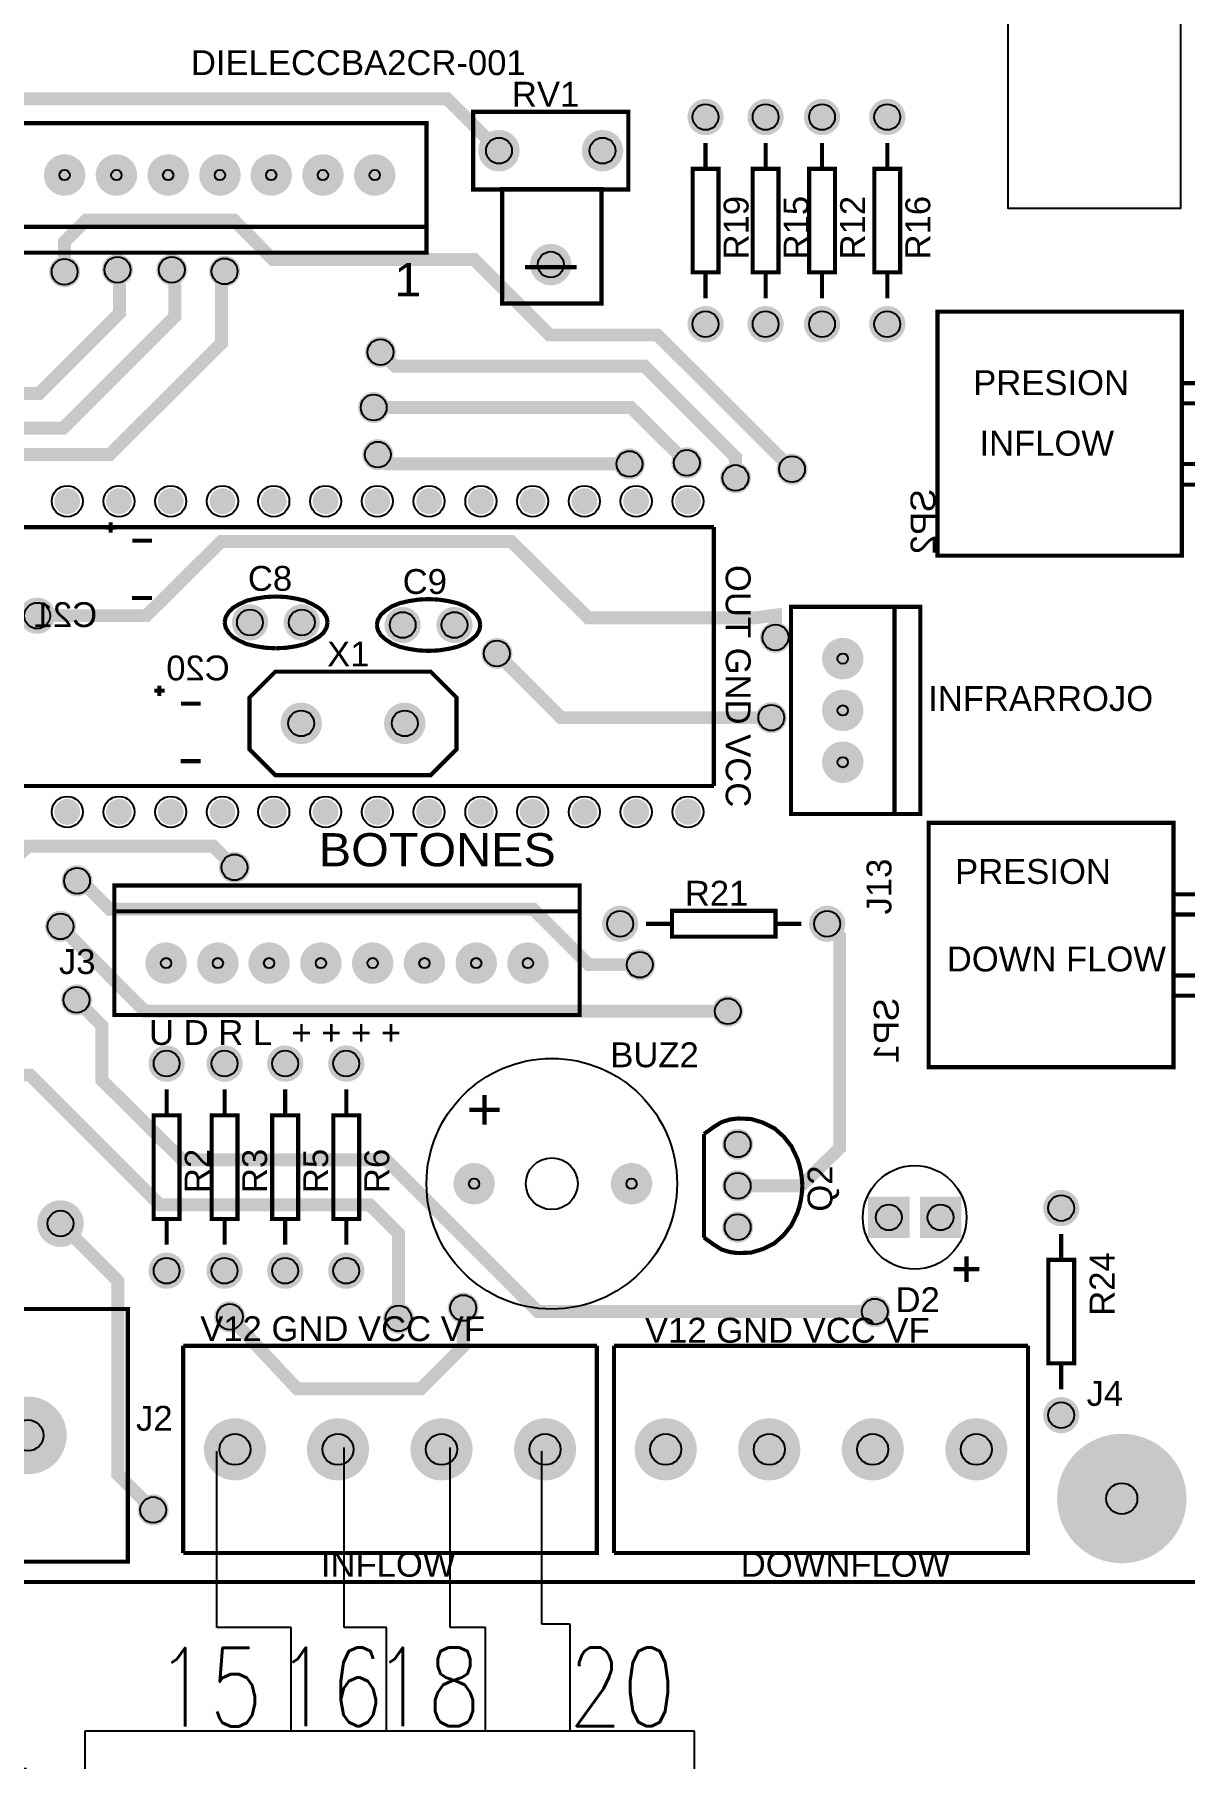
# Model space of a CAD drawing. Header units: inches. Extents: x 15 to 148, y 10 to 111.
# Drawn here: x 133.2 to 136.86, y 97.82 to 103.31 of the extents above; entities that cross this region are included whole.
import ezdxf
from ezdxf.enums import TextEntityAlignment as Align

# ---------------------------------------------------------------- set-up
doc = ezdxf.new("R2010")
doc.units = ezdxf.units.IN
doc.header["$MEASUREMENT"] = 0
for name, color, linetype in [('12632256', 7, 'Continuous'), ('BLK_12AWG', 7, 'Continuous'), ('DESC', 1, 'Continuous'), ('MISC', 250, 'Continuous'), ('SYMS', 7, 'Continuous'), ('TAGS', 250, 'Continuous'), ('TERMS', 250, 'Continuous')]:
    doc.layers.add(name, color=color, linetype=linetype)
doc.layers.add('WIRENO', color=5, linetype='Continuous', true_color=0x0000ff)
doc.styles.add('WD', font='romans.shx')

# ---------------------------------------------------------------- blocks, each defined once
blk = doc.blocks.new('EPAD')
at = {"const_width": 0.5}
blk.add_lwpolyline([(-0.25, 0, 1), (0.25, 0, 1)], format="xyb", close=True, dxfattribs=at)
blk = doc.blocks.new('RPAD')
blk.add_trace([(-0.5, -0.5), (-0.5, 0.5), (0.5, -0.5), (0.5, 0.5)])
blk = doc.blocks.new('pcb')
for points, const_width in [([(132.2578, 99.1057), (136.0918, 99.1057), (136.0918, 103.5537), (132.2578, 103.5537), (132.2578, 99.1057)], 0.008), ([(134.7428, 101.8697), (134.6428, 101.9697), (132.7988, 101.9697), (132.7978, 101.9707)], 0.025), ([(134.6928, 101.7947), (134.9928, 101.7947), (134.9928, 101.9447), (134.6928, 101.9447), (134.6928, 101.7947)], 0.008), ([(132.5038, 101.6727), (134.6028, 101.6727), (134.6028, 101.9227), (132.5038, 101.9227), (132.5038, 101.6727)], 0.008), ([(135.1418, 101.8847), (135.1418, 101.8347)], 0.008), ([(135.2578, 101.8847), (135.2578, 101.8347)], 0.008), ([(135.3668, 101.8847), (135.3668, 101.8347)], 0.008), ([(135.4928, 101.8847), (135.4928, 101.8347)], 0.008), ([(135.1168, 101.6347), (135.1668, 101.6347), (135.1668, 101.8347), (135.1168, 101.8347), (135.1168, 101.6347)], 0.008), ([(135.2328, 101.6347), (135.2828, 101.6347), (135.2828, 101.8347), (135.2328, 101.8347), (135.2328, 101.6347)], 0.008), ([(135.3418, 101.6347), (135.3918, 101.6347), (135.3918, 101.8347), (135.3418, 101.8347), (135.3418, 101.6347)], 0.008), ([(135.4678, 101.6347), (135.5178, 101.6347), (135.5178, 101.8347), (135.4678, 101.8347), (135.4678, 101.6347)], 0.008), ([(134.7488, 101.5747), (134.9408, 101.5747), (134.9408, 101.7957), (134.7488, 101.7957), (134.7488, 101.5747)], 0.008), ([(133.9038, 101.6357), (133.9038, 101.6937), (133.9458, 101.7357), (134.2308, 101.7357), (134.3058, 101.6597), (134.6948, 101.6597), (134.8408, 101.5137), (135.0488, 101.5137), (135.3088, 101.2547)], 0.025), ([(134.6028, 101.7227), (132.5038, 101.7227)], 0.008), ([(133.1178, 101.4007), (133.8548, 101.4007), (134.0098, 101.5557), (134.0098, 101.6087), (134.0058, 101.6397)], 0.025), ([(133.2108, 101.3337), (133.9008, 101.3337), (134.1168, 101.5497), (134.1168, 101.6097), (134.1108, 101.6397)], 0.025), ([(133.3388, 101.2677), (133.3538, 101.2827), (133.9908, 101.2827), (134.2068, 101.4977), (134.2068, 101.6307), (134.2128, 101.6367)], 0.025), ([(134.8928, 101.6447), (134.7928, 101.6447)], 0.008), ([(135.1418, 101.6347), (135.1418, 101.5847)], 0.008), ([(135.2578, 101.6347), (135.2578, 101.5847)], 0.008), ([(135.3668, 101.6347), (135.3668, 101.5847)], 0.008), ([(135.4928, 101.6347), (135.4928, 101.5847)], 0.008), ([(135.5898, 101.0877), (136.0618, 101.0877), (136.0618, 101.5587), (135.5898, 101.5587), (135.5898, 101.0877)], 0.008), ([(135.1998, 101.2377), (135.1998, 101.2777), (135.0238, 101.4537), (134.5418, 101.4537), (134.5138, 101.4807)], 0.025), ([(136.0618, 101.3817), (136.2198, 101.3817), (136.2198, 101.4207), (136.0618, 101.4207), (136.0618, 101.3817)], 0.008), ([(135.1058, 101.2667), (134.9978, 101.3737), (134.5008, 101.3737)], 0.025), ([(134.9948, 101.2647), (134.5268, 101.2647), (134.5088, 101.2827)], 0.025), ([(136.0618, 101.2247), (136.2198, 101.2247), (136.2198, 101.2647), (136.0618, 101.2647), (136.0618, 101.2247)], 0.008), ([(133.9928, 101.1317), (133.9928, 101.1517)], 0.008), ([(133.1588, 101.1427), (135.1578, 101.1427)], 0.008), ([(133.8508, 100.9717), (134.0618, 100.9717), (134.2058, 101.1147), (134.7668, 101.1147), (134.9148, 100.9677), (135.2388, 100.9677), (135.2768, 100.9727), (135.2768, 100.9297)], 0.025), ([(134.0028, 101.1417), (133.9828, 101.1417)], 0.008), ([(134.0728, 101.1167), (134.0348, 101.1167)], 0.008), ([(135.1578, 101.1427), (135.1578, 100.6427)], 0.008), ([(134.0728, 101.0057), (134.0338, 101.0057)], 0.008), ([(134.2128, 100.9587), (134.2148, 100.9687), (134.2208, 100.9787), (134.2288, 100.9867), (134.2408, 100.9937), (134.2558, 101.0007), (134.2728, 101.0047), (134.2918, 101.0077), (134.3118, 101.0087)], 0.008), ([(134.4118, 100.9587), (134.4098, 100.9687), (134.4038, 100.9787), (134.3948, 100.9867), (134.3828, 100.9937), (134.3678, 101.0007), (134.3508, 101.0047), (134.3318, 101.0077), (134.3118, 101.0087)], 0.008), ([(134.5068, 100.9537), (134.5088, 100.9637), (134.5148, 100.9737), (134.5238, 100.9817), (134.5358, 100.9897), (134.5508, 100.9957), (134.5678, 100.9997), (134.5868, 101.0027), (134.6068, 101.0037)], 0.008), ([(134.7068, 100.9537), (134.7048, 100.9637), (134.6988, 100.9737), (134.6898, 100.9817), (134.6778, 100.9897), (134.6628, 100.9957), (134.6458, 100.9997), (134.6268, 101.0027), (134.6068, 101.0037)], 0.008), ([(135.3068, 100.5887), (135.5568, 100.5887), (135.5568, 100.9887), (135.3068, 100.9887), (135.3068, 100.5887)], 0.008), ([(135.5068, 100.9887), (135.5068, 100.5887)], 0.008), ([(134.2128, 100.9587), (134.2148, 100.9487), (134.2208, 100.9387), (134.2288, 100.9307), (134.2408, 100.9237), (134.2558, 100.9167), (134.2728, 100.9127), (134.2918, 100.9097), (134.3118, 100.9087)], 0.008), ([(134.4118, 100.9587), (134.4098, 100.9487), (134.4038, 100.9387), (134.3948, 100.9307), (134.3828, 100.9237), (134.3678, 100.9167), (134.3508, 100.9127), (134.3318, 100.9097), (134.3118, 100.9087)], 0.008), ([(134.5068, 100.9537), (134.5088, 100.9437), (134.5148, 100.9337), (134.5238, 100.9257), (134.5358, 100.9177), (134.5508, 100.9117), (134.5678, 100.9077), (134.5868, 100.9047), (134.6068, 100.9037)], 0.008), ([(134.7068, 100.9537), (134.7048, 100.9437), (134.6988, 100.9337), (134.6898, 100.9257), (134.6778, 100.9177), (134.6628, 100.9117), (134.6458, 100.9077), (134.6268, 100.9047), (134.6068, 100.9037)], 0.008), ([(135.2688, 100.7747), (134.8628, 100.7747), (134.7388, 100.8987)], 0.025), ([(134.3108, 100.8637), (134.6108, 100.8637), (134.6608, 100.8137), (134.6608, 100.7137), (134.6108, 100.6637), (134.3108, 100.6637), (134.2608, 100.7137), (134.2608, 100.8137), (134.3108, 100.8637)], 0.008), ([(134.0968, 100.8267), (134.0768, 100.8267)], 0.008), ([(134.0868, 100.8167), (134.0868, 100.8367)], 0.008), ([(134.1668, 100.8017), (134.1288, 100.8017)], 0.008), ([(134.1668, 100.6907), (134.1278, 100.6907)], 0.008), ([(133.1588, 100.6427), (135.1578, 100.6427)], 0.008), ([(135.5728, 100.0997), (136.0458, 100.0997), (136.0458, 100.5717), (135.5728, 100.5717), (135.5728, 100.0997)], 0.008), ([(133.7878, 100.2207), (133.7878, 100.4817), (133.8328, 100.5267), (134.1908, 100.5267), (134.2318, 100.4857)], 0.025), ([(134.5488, 99.6147), (134.5488, 99.7787), (134.4938, 99.8337), (134.0878, 99.8337), (133.8368, 100.0847), (133.4668, 100.0847), (133.4108, 100.1397), (133.4108, 100.3497), (133.3158, 100.4457)], 0.025), ([(135.0148, 100.2977), (134.9158, 100.2977), (134.8088, 100.4047), (133.9908, 100.4047), (133.9358, 100.4597), (133.9278, 100.4597)], 0.025), ([(133.9998, 100.2007), (134.8988, 100.2007), (134.8988, 100.4507), (133.9998, 100.4507), (133.9998, 100.2007)], 0.008), ([(136.0458, 100.3947), (136.2028, 100.3947), (136.2028, 100.4337), (136.0458, 100.4337), (136.0458, 100.3947)], 0.008), ([(133.8958, 100.3717), (134.0588, 100.2077), (135.1848, 100.2077)], 0.025), ([(133.9998, 100.4007), (134.8988, 100.4007)], 0.008), ([(135.0768, 100.3517), (135.2768, 100.3517), (135.2768, 100.4017), (135.0768, 100.4017), (135.0768, 100.3517)], 0.008), ([(135.2038, 99.8707), (135.3268, 99.8707), (135.4008, 99.9437), (135.4008, 100.3527), (135.3768, 100.3767)], 0.025), ([(135.0268, 100.3767), (135.0768, 100.3767)], 0.008), ([(135.2768, 100.3767), (135.3268, 100.3767)], 0.008), ([(136.0458, 100.2377), (136.2028, 100.2377), (136.2028, 100.2767), (136.0458, 100.2767), (136.0458, 100.2377)], 0.008), ([(135.4688, 99.6277), (134.8178, 99.6277), (134.5248, 99.9207), (134.1308, 99.9207), (133.9758, 100.0747), (133.9758, 100.1797), (133.9268, 100.2297)], 0.025), ([(134.1008, 100.0567), (134.1008, 100.0067)], 0.008), ([(134.2128, 100.0567), (134.2128, 100.0067)], 0.008), ([(134.3298, 100.0567), (134.3298, 100.0067)], 0.008), ([(134.4478, 100.0567), (134.4478, 100.0067)], 0.008), ([(134.0758, 99.8067), (134.1258, 99.8067), (134.1258, 100.0067), (134.0758, 100.0067), (134.0758, 99.8067)], 0.008), ([(134.1878, 99.8067), (134.2378, 99.8067), (134.2378, 100.0067), (134.1878, 100.0067), (134.1878, 99.8067)], 0.008), ([(134.3048, 99.8067), (134.3548, 99.8067), (134.3548, 100.0067), (134.3048, 100.0067), (134.3048, 99.8067)], 0.008), ([(134.4228, 99.8067), (134.4728, 99.8067), (134.4728, 100.0067), (134.4228, 100.0067), (134.4228, 99.8067)], 0.008), ([(135.2038, 100.0007), (135.1888, 99.9987), (135.1728, 99.9937), (135.1568, 99.9837), (135.1388, 99.9707)], 0.008), ([(135.2038, 100.0007), (135.2298, 99.9997), (135.2528, 99.9927), (135.2748, 99.9817), (135.2928, 99.9657), (135.3078, 99.9467), (135.3188, 99.9237), (135.3228, 99.9117), (135.3258, 99.8987), (135.3278, 99.8847), (135.3288, 99.8707)], 0.008), ([(135.1388, 99.9707), (135.1388, 99.7707)], 0.008), ([(135.2038, 99.7407), (135.2298, 99.7417), (135.2528, 99.7487), (135.2748, 99.7597), (135.2928, 99.7757), (135.3078, 99.7947), (135.3188, 99.8177), (135.3228, 99.8297), (135.3258, 99.8427), (135.3278, 99.8567), (135.3288, 99.8707)], 0.008), ([(133.8958, 99.7977), (134.0068, 99.6867), (134.0068, 99.3437), (134.0068, 99.3127), (134.0748, 99.2447)], 0.025), ([(134.1008, 99.8067), (134.1008, 99.7567)], 0.008), ([(134.2128, 99.8067), (134.2128, 99.7567)], 0.008), ([(134.3298, 99.8067), (134.3298, 99.7567)], 0.008), ([(134.4478, 99.8067), (134.4478, 99.7567)], 0.008), ([(135.2038, 99.7407), (135.1888, 99.7427), (135.1728, 99.7477), (135.1568, 99.7577), (135.1388, 99.7707)], 0.008), ([(135.8288, 99.7277), (135.8288, 99.7777)], 0.008), ([(135.6458, 99.6847), (135.6458, 99.7347)], 0.008), ([(135.8038, 99.5277), (135.8538, 99.5277), (135.8538, 99.7277), (135.8038, 99.7277), (135.8038, 99.5277)], 0.008), ([(135.6708, 99.7097), (135.6208, 99.7097)], 0.008), ([(132.6478, 99.1447), (134.0258, 99.1447), (134.0258, 99.6327), (132.6478, 99.6327), (132.6478, 99.1447)], 0.008), ([(134.6738, 99.6347), (134.6738, 99.5607), (134.5918, 99.4787), (134.3528, 99.4787), (134.2228, 99.6177)], 0.025), ([(134.1328, 99.5617), (134.1328, 99.1617)], 0.008), ([(134.9318, 99.5617), (134.9318, 99.1617), (134.1328, 99.1617)], 0.008), ([(134.1328, 99.5617), (134.9318, 99.5617)], 0.008), ([(134.9648, 99.5617), (134.9648, 99.1617)], 0.008), ([(135.7648, 99.5617), (135.7648, 99.1617), (134.9648, 99.1617)], 0.008), ([(134.9648, 99.5617), (135.7648, 99.5617)], 0.008), ([(135.8288, 99.4777), (135.8288, 99.5277)], 0.008)]:
    blk.add_lwpolyline(points, dxfattribs=dict(const_width=const_width))
blk.add_lwpolyline([(135.7258, 103.2377), (135.7258, 101.7587), (136.0598, 101.7587), (136.0598, 103.2377), (135.7258, 103.2377)])
for centre, radius in [((135.1418, 101.9347), 0.025), ((135.2578, 101.9347), 0.025), ((135.3668, 101.9347), 0.025), ((135.4928, 101.9347), 0.025), ((134.7428, 101.8697), 0.025), ((134.9428, 101.8697), 0.025), ((133.9038, 101.8227), 0.01), ((134.0038, 101.8227), 0.01), ((134.1038, 101.8227), 0.01), ((134.2038, 101.8227), 0.01), ((134.3028, 101.8227), 0.01), ((134.4028, 101.8227), 0.01), ((134.5028, 101.8227), 0.01), ((133.9038, 101.6357), 0.025), ((134.0058, 101.6397), 0.025), ((134.1108, 101.6397), 0.025), ((134.2128, 101.6367), 0.025), ((134.8428, 101.6497), 0.025), ((135.1418, 101.5347), 0.025), ((135.2578, 101.5347), 0.025), ((135.3668, 101.5347), 0.025), ((135.4928, 101.5347), 0.025), ((134.5138, 101.4807), 0.025), ((134.5008, 101.3737), 0.025), ((134.5088, 101.2827), 0.025), ((134.9948, 101.2647), 0.025), ((135.1058, 101.2667), 0.025), ((135.1998, 101.2377), 0.025), ((135.3088, 101.2547), 0.025), ((133.9088, 101.1927), 0.03), ((134.0088, 101.1927), 0.03), ((134.1088, 101.1927), 0.03), ((134.2088, 101.1927), 0.03), ((134.3078, 101.1927), 0.03), ((134.4078, 101.1927), 0.03), ((134.5078, 101.1927), 0.03), ((134.6078, 101.1927), 0.03), ((134.7078, 101.1927), 0.03), ((134.8078, 101.1927), 0.03), ((134.9078, 101.1927), 0.03), ((135.0078, 101.1927), 0.03), ((135.1078, 101.1927), 0.03), ((133.8508, 100.9717), 0.025), ((134.2618, 100.9587), 0.025), ((134.3618, 100.9587), 0.025), ((134.5568, 100.9537), 0.025), ((134.6568, 100.9537), 0.025), ((135.2768, 100.9297), 0.025), ((134.7388, 100.8987), 0.025), ((135.4068, 100.8887), 0.01), ((134.3608, 100.7637), 0.025), ((134.5608, 100.7637), 0.025), ((135.2688, 100.7747), 0.025), ((135.4068, 100.7887), 0.01), ((135.4068, 100.6887), 0.01), ((133.9088, 100.5927), 0.03), ((134.0088, 100.5927), 0.03), ((134.1088, 100.5927), 0.03), ((134.2088, 100.5927), 0.03), ((134.3078, 100.5927), 0.03), ((134.4078, 100.5927), 0.03), ((134.5078, 100.5927), 0.03), ((134.6078, 100.5927), 0.03), ((134.7078, 100.5927), 0.03), ((134.8078, 100.5927), 0.03), ((134.9078, 100.5927), 0.03), ((135.0078, 100.5927), 0.03), ((135.1078, 100.5927), 0.03), ((133.9278, 100.4597), 0.025), ((134.2318, 100.4857), 0.025), ((133.8958, 100.3717), 0.025), ((134.9768, 100.3767), 0.025), ((135.3768, 100.3767), 0.025), ((135.0148, 100.2977), 0.025), ((134.0998, 100.3007), 0.01), ((134.1998, 100.3007), 0.01), ((134.2988, 100.3007), 0.01), ((134.3988, 100.3007), 0.01), ((134.4988, 100.3007), 0.01), ((134.5988, 100.3007), 0.01), ((134.6988, 100.3007), 0.01), ((134.7988, 100.3007), 0.01), ((133.9268, 100.2297), 0.025), ((135.1848, 100.2077), 0.025), ((134.1008, 100.1067), 0.025), ((134.2128, 100.1067), 0.025), ((134.3298, 100.1067), 0.025), ((134.4478, 100.1067), 0.025), ((135.2038, 99.9507), 0.025), ((134.6948, 99.8747), 0.01), ((134.9988, 99.8747), 0.01), ((135.2038, 99.8707), 0.025), ((135.8288, 99.8277), 0.025), ((133.8958, 99.7977), 0.025), ((135.4958, 99.8097), 0.025), ((135.5958, 99.8097), 0.025), ((135.2038, 99.7907), 0.025), ((134.1008, 99.7067), 0.025), ((134.2128, 99.7067), 0.025), ((134.3298, 99.7067), 0.025), ((134.4478, 99.7067), 0.025), ((134.6738, 99.6347), 0.025), ((135.4688, 99.6277), 0.025), ((134.2228, 99.6177), 0.025), ((134.5488, 99.6147), 0.025), ((135.8288, 99.4277), 0.025), ((133.8328, 99.3887), 0.03), ((134.2328, 99.3617), 0.03), ((134.4318, 99.3617), 0.03), ((134.6318, 99.3617), 0.03), ((134.8318, 99.3617), 0.03), ((135.0648, 99.3617), 0.03), ((135.2648, 99.3617), 0.03), ((135.4648, 99.3617), 0.03), ((135.6648, 99.3617), 0.03), ((135.9458, 99.2667), 0.03), ((134.0748, 99.2447), 0.025)]:
    blk.add_circle(centre, radius)
at = {"layer": '12632256'}
for centre, radius in [((134.8448, 99.8747), 0.242), ((134.8448, 99.8747), 0.05), ((135.5458, 99.8097), 0.1), ((135.5458, 99.8097), 0)]:
    blk.add_circle(centre, radius, dxfattribs=at)
for p, xscale, yscale in [((135.1418, 101.9347), 0.07, 0.07), ((135.2578, 101.9347), 0.07, 0.07), ((135.3668, 101.9347), 0.07, 0.07), ((135.4928, 101.9347), 0.07, 0.07), ((134.7428, 101.8697), 0.08, 0.08), ((134.9428, 101.8697), 0.08, 0.08), ((133.9038, 101.8227), 0.08, 0.08), ((134.0038, 101.8227), 0.08, 0.08), ((134.1038, 101.8227), 0.08, 0.08), ((134.2038, 101.8227), 0.08, 0.08), ((134.3028, 101.8227), 0.08, 0.08), ((134.4028, 101.8227), 0.08, 0.08), ((134.5028, 101.8227), 0.08, 0.08), ((134.8428, 101.6497), 0.08, 0.08), ((133.9038, 101.6357), 0.06, 0.06), ((134.0058, 101.6397), 0.06, 0.06), ((134.1108, 101.6397), 0.06, 0.06), ((134.2128, 101.6367), 0.06, 0.06), ((135.1418, 101.5347), 0.07, 0.07), ((135.2578, 101.5347), 0.07, 0.07), ((135.3668, 101.5347), 0.07, 0.07), ((135.4928, 101.5347), 0.07, 0.07), ((134.5138, 101.4807), 0.06, 0.06), ((134.5008, 101.3737), 0.06, 0.06), ((134.5088, 101.2827), 0.06, 0.06), ((134.9948, 101.2647), 0.06, 0.06), ((135.1058, 101.2667), 0.06, 0.06), ((135.3088, 101.2547), 0.06, 0.06), ((135.1998, 101.2377), 0.06, 0.06), ((133.9088, 101.1927), 0.05, 0.05), ((134.0088, 101.1927), 0.05, 0.05), ((134.1088, 101.1927), 0.05, 0.05), ((134.2088, 101.1927), 0.05, 0.05), ((134.3078, 101.1927), 0.05, 0.05), ((134.4078, 101.1927), 0.05, 0.05), ((134.5078, 101.1927), 0.05, 0.05), ((134.6078, 101.1927), 0.05, 0.05), ((134.7078, 101.1927), 0.05, 0.05), ((134.8078, 101.1927), 0.05, 0.05), ((134.9078, 101.1927), 0.05, 0.05), ((135.0078, 101.1927), 0.05, 0.05), ((135.1078, 101.1927), 0.05, 0.05), ((133.8508, 100.9717), 0.07, 0.07), ((134.2618, 100.9587), 0.07, 0.07), ((134.3618, 100.9587), 0.07, 0.07), ((134.5568, 100.9537), 0.07, 0.07), ((134.6568, 100.9537), 0.07, 0.07), ((135.2768, 100.9297), 0.06, 0.06), ((134.7388, 100.8987), 0.06, 0.06), ((135.4068, 100.8887), 0.08, 0.08), ((135.4068, 100.7887), 0.08, 0.08), ((134.3608, 100.7637), 0.08, 0.08), ((134.5608, 100.7637), 0.08, 0.08), ((135.2688, 100.7747), 0.06, 0.06), ((135.4068, 100.6887), 0.08, 0.08), ((133.9088, 100.5927), 0.05, 0.05), ((134.0088, 100.5927), 0.05, 0.05), ((134.1088, 100.5927), 0.05, 0.05), ((134.2088, 100.5927), 0.05, 0.05), ((134.3078, 100.5927), 0.05, 0.05), ((134.4078, 100.5927), 0.05, 0.05), ((134.5078, 100.5927), 0.05, 0.05), ((134.6078, 100.5927), 0.05, 0.05), ((134.7078, 100.5927), 0.05, 0.05), ((134.8078, 100.5927), 0.05, 0.05), ((134.9078, 100.5927), 0.05, 0.05), ((135.0078, 100.5927), 0.05, 0.05), ((135.1078, 100.5927), 0.05, 0.05), ((133.9278, 100.4597), 0.06, 0.06), ((134.2318, 100.4857), 0.06, 0.06), ((133.8958, 100.3717), 0.06, 0.06), ((134.9768, 100.3767), 0.07, 0.07), ((135.3768, 100.3767), 0.07, 0.07), ((134.0998, 100.3007), 0.08, 0.08), ((134.1998, 100.3007), 0.08, 0.08), ((134.2988, 100.3007), 0.08, 0.08), ((134.3988, 100.3007), 0.08, 0.08), ((134.4988, 100.3007), 0.08, 0.08), ((134.5988, 100.3007), 0.08, 0.08), ((134.6988, 100.3007), 0.08, 0.08), ((134.7988, 100.3007), 0.08, 0.08), ((135.0148, 100.2977), 0.06, 0.06), ((133.9268, 100.2297), 0.06, 0.06), ((135.1848, 100.2077), 0.06, 0.06), ((134.1008, 100.1067), 0.07, 0.07), ((134.2128, 100.1067), 0.07, 0.07), ((134.3298, 100.1067), 0.07, 0.07), ((134.4478, 100.1067), 0.07, 0.07), ((135.2038, 99.9507), 0.06, 0.06), ((134.6948, 99.8747), 0.08, 0.08), ((134.9988, 99.8747), 0.08, 0.08), ((135.2038, 99.8707), 0.06, 0.06), ((135.8288, 99.8277), 0.07, 0.07), ((133.8958, 99.7977), 0.09, 0.09), ((135.2038, 99.7907), 0.06, 0.06), ((134.1008, 99.7067), 0.07, 0.07), ((134.2128, 99.7067), 0.07, 0.07), ((134.3298, 99.7067), 0.07, 0.07), ((134.4478, 99.7067), 0.07, 0.07), ((134.6738, 99.6347), 0.06, 0.06), ((135.4688, 99.6277), 0.06, 0.06), ((134.2228, 99.6177), 0.06, 0.06), ((134.5488, 99.6147), 0.06, 0.06), ((133.8328, 99.3887), 0.15, 0.15), ((135.8288, 99.4277), 0.07, 0.07), ((134.2328, 99.3617), 0.12, 0.12), ((134.4318, 99.3617), 0.12, 0.12), ((134.6318, 99.3617), 0.12, 0.12), ((134.8318, 99.3617), 0.12, 0.12), ((135.0648, 99.3617), 0.12, 0.12), ((135.2648, 99.3617), 0.12, 0.12), ((135.4648, 99.3617), 0.12, 0.12), ((135.6648, 99.3617), 0.12, 0.12), ((135.9458, 99.2667), 0.25, 0.25), ((134.0748, 99.2447), 0.06, 0.06)]:
    blk.add_blockref('EPAD', p, dxfattribs=dict(xscale=xscale, yscale=yscale))
at = {"xscale": 0.08, "yscale": 0.08, "rotation": 180}
for p in [(135.4958, 99.8097), (135.5958, 99.8097)]:
    blk.add_blockref('RPAD', p, dxfattribs=at)
at = {"layer": '12632256'}
for s, height, width, p in [('DIELECCBA2CR-001', 0.048, 1.041667, (134.1478, 102.0157)), ('RV1', 0.048, 1.041667, (134.7678, 101.9547)), ('1', 0.064, 1.09375, (134.5408, 101.5887)), ('PRESION', 0.048, 1.041667, (135.6588, 101.3977)), ('INFLOW', 0.048, 1.041667, (135.6708, 101.2807)), ('C8', 0.048, 1.041667, (134.2578, 101.0197)), ('C9', 0.048, 1.041667, (134.5568, 101.0137)), ('X1', 0.048, 1.041667, (134.4108, 100.8737)), ('INFRARROJO', 0.048, 1.041667, (135.5718, 100.7877)), ('BOTONES', 0.064, 1.09375, (134.3948, 100.4877)), ('PRESION', 0.048, 1.041667, (135.6238, 100.4537)), ('R21', 0.048, 1.041667, (135.1018, 100.4117)), ('J3', 0.048, 1.041667, (133.8928, 100.2797)), ('DOWN FLOW', 0.048, 1.041667, (135.6078, 100.2847)), ('U D R L  + + + +', 0.048, 1.041667, (134.0668, 100.1427)), ('BUZ2', 0.048, 1.041667, (134.9578, 100.0997)), ('+', 0.08, 1.125, (134.6798, 99.9787)), ('D2', 0.048, 1.041667, (135.5088, 99.6267)), ('V12 GND VCC VF', 0.048, 1.041667, (134.1658, 99.5707)), ('V12 GND VCC VF', 0.048, 1.041667, (135.0248, 99.5677)), ('J4', 0.048, 1.041667, (135.8778, 99.4457)), ('J2', 0.048, 1.041667, (134.0418, 99.3977)), ('INFLOW', 0.048, 1.041667, (134.3988, 99.1157)), ('DOWNFLOW', 0.048, 1.041667, (135.2098, 99.1157))]:
    blk.add_text(s, height=height, dxfattribs=dict(at, width=width)).set_placement(p)
at = {"layer": '12632256', "width": 1.041667}
for s, rotation, p in [('R19', 90, (135.2248, 101.6597)), ('R15', 90, (135.3408, 101.6597)), ('R12', 90, (135.4498, 101.6597)), ('R16', 90, (135.5758, 101.6597)), ('OUT GND VCC', 270, (135.1808, 101.0697)), ('J13', 90, (135.5008, 100.3947)), ('R2', 90, (134.1838, 99.8567)), ('R3', 90, (134.2948, 99.8567)), ('R5', 90, (134.4128, 99.8567)), ('R6', 90, (134.5308, 99.8567)), ('Q2', 90, (135.3868, 99.8207)), ('R24', 90, (135.9318, 99.6197))]:
    blk.add_text(s, height=0.048, rotation=rotation, dxfattribs=at).set_placement(p)
at = {"layer": '12632256', "text_generation_flag": 2, "width": 1.041667}
for s, p in [('SP2', (135.5858, 101.2167)), ('SP1', (135.5148, 100.2337))]:
    blk.add_text(s, height=0.048, rotation=90, dxfattribs=at).set_placement(p)
for s, p in [('C21', (133.9668, 100.9497)), ('C20', (134.2228, 100.8467))]:
    blk.add_text(s, height=0.048, dxfattribs=at).set_placement(p)
blk = doc.blocks.new('HCN1_1PJ_85F8')
at = {"layer": 'SYMS'}
for p, q in [((0.25, 0.25), (-0.125, 0.25)), ((0, 0.25), (0, -1.05)), ((0.25, -1.05), (0.25, 0.25)), ((-0.25, 0.125), (-0.25, -0.925)), ((-0.125, -1.05), (0.25, -1.05))]:
    blk.add_line(p, q, dxfattribs=at)
for centre, start, end in [((-0.125, 0.125), 90, 180), ((-0.125, -0.925), 180, 270)]:
    blk.add_arc(centre, 0.125, start, end, dxfattribs=at)
at = {"layer": 'SYMS', "style": 'WD', "width": 0.7}
for tag, p in [('INST', (-0.0062, 1.2498)), ('LOC', (-0.0062, 1.0802)), ('DESC1', (0, 0.9062)), ('DESC2', (0, 0.725)), ('DESC3', (0, 0.55))]:
    blk.add_attdef(tag, text='', height=0.125, dxfattribs=at).set_placement(p, align=Align.CENTER)
at = {"layer": 'SYMS', "style": 'WD'}
blk.add_attdef('TAG1', text='', height=0.125, dxfattribs=at).set_placement((0, 0.375), align=Align.CENTER)
at = {"layer": 'SYMS', "style": 'WD', "width": 0.8}
blk.add_attdef('XREF', (1, 0.375), '', height=0.125, dxfattribs=at)
at = {"layer": 'SYMS', "linetype": 'Continuous', "style": 'WD', "flags": 8}
for tag, p in [('TERMDESC01P', (-0.35, 0.05)), ('TERMDESC02P', (-0.35, -0.15)), ('TERMDESC03P', (-0.35, -0.35)), ('TERMDESC04P', (-0.35, -0.55)), ('TERMDESC05P', (-0.35, -0.75))]:
    blk.add_attdef(tag, text='', height=0.1, dxfattribs=at).set_placement(p, align=Align.RIGHT)
for tag, p in [('TERMDESC01J', (0.35, 0.05)), ('TERMDESC02J', (0.35, -0.15)), ('TERMDESC03J', (0.35, -0.35)), ('TERMDESC04J', (0.35, -0.55)), ('TERMDESC05J', (0.35, -0.75))]:
    blk.add_attdef(tag, p, '', height=0.1, dxfattribs=at)
at = {"layer": 'SYMS', "style": 'WD'}
for tag, p, flags in [('ACE_FLAG', (0.0484, 0.1343), 9), ('FAMILY', (0.0484, 0.1211), 9), ('WDBLKNAM', (0.175, 0.125), 9), ('GENDER', (0.1093, 0.0795), 9), ('X4TERM01P', (-0.25, 0), 1), ('X1TERM01J', (0.25, 0), 1), ('X4TERM02P', (-0.25, -0.2), 1), ('X1TERM02J', (0.25, -0.2), 1), ('X4TERM03P', (-0.25, -0.4), 1), ('X1TERM03J', (0.25, -0.4), 1), ('X4TERM04P', (-0.25, -0.6), 1), ('X1TERM04J', (0.25, -0.6), 1), ('X4TERM05P', (-0.25, -0.8), 1), ('X1TERM05J', (0.25, -0.8), 1), ('X8LINK', (0, -1.175), 1)]:
    blk.add_attdef(tag, p, '', height=0.01, dxfattribs=dict(at, flags=flags))
at = {"layer": 'SYMS', "linetype": 'Continuous', "style": 'WD', "flags": 9}
for tag, p in [('ASSYCODE', (0.0458, 0.0647)), ('MFG', (0.0505, 0.0785)), ('CAT', (0.0525, 0.0979))]:
    blk.add_attdef(tag, text='', height=0.01, dxfattribs=at).set_placement(p, align=Align.CENTER)
at = {"layer": 'SYMS', "linetype": 'Continuous', "style": 'WD'}
for tag, flags, p in [('TERM01P', 8, (-0.125, 0)), ('TERM01J', 9, (0.125, 0)), ('TERM02P', 8, (-0.125, -0.2)), ('TERM02J', 9, (0.125, -0.2)), ('TERM03P', 8, (-0.125, -0.4)), ('TERM03J', 9, (0.125, -0.4)), ('TERM04P', 8, (-0.125, -0.6)), ('TERM04J', 9, (0.125, -0.6)), ('TERM05P', 8, (-0.125, -0.8)), ('TERM05J', 9, (0.125, -0.8))]:
    blk.add_attdef(tag, text='', height=0.1, dxfattribs=dict(at, flags=flags)).set_placement(p, align=Align.MIDDLE_CENTER)
at = {"layer": 'SYMS', "color": 7, "style": 'WD'}
for tag, p in [('X4_TINY_DOT_DONT_REMOVE_01P', (-0.25, 0)), ('X1_TINY_DOT_DONT_REMOVE_01J', (0.25, 0)), ('X4_TINY_DOT_DONT_REMOVE_02P', (-0.25, -0.2)), ('X1_TINY_DOT_DONT_REMOVE_02J', (0.25, -0.2)), ('X4_TINY_DOT_DONT_REMOVE_03P', (-0.25, -0.4)), ('X1_TINY_DOT_DONT_REMOVE_03J', (0.25, -0.4)), ('X4_TINY_DOT_DONT_REMOVE_04P', (-0.25, -0.6)), ('X1_TINY_DOT_DONT_REMOVE_04J', (0.25, -0.6)), ('X4_TINY_DOT_DONT_REMOVE_05P', (-0.25, -0.8)), ('X1_TINY_DOT_DONT_REMOVE_05J', (0.25, -0.8))]:
    blk.add_attdef(tag, p, '', height=0.0001, dxfattribs=at)
at = {"layer": 'SYMS', "linetype": 'Continuous', "style": 'WD', "flags": 8}
for tag, p in [('X4WIRE01P', (-0.35, -0.05)), ('X4WIRE02P', (-0.35, -0.25)), ('X4WIRE03P', (-0.35, -0.45)), ('X4WIRE04P', (-0.35, -0.65)), ('X4WIRE05P', (-0.35, -0.85))]:
    blk.add_attdef(tag, text='', height=0.1, dxfattribs=at).set_placement(p, align=Align.TOP_RIGHT)
for tag, p in [('X1WIRE01J', (0.35, -0.05)), ('X1WIRE02J', (0.35, -0.25)), ('X1WIRE03J', (0.35, -0.45)), ('X1WIRE04J', (0.35, -0.65)), ('X1WIRE05J', (0.35, -0.85))]:
    blk.add_attdef(tag, text='', height=0.1, dxfattribs=at).set_placement(p, align=Align.TOP_LEFT)
blk = doc.blocks.new('WD_WNV')
at = {"style": 'WD', "flags": 1}
for tag, p in [('W01USER', (-0.0625, 0.0938)), ('W02USER', (-0.0625, 0.0859)), ('W03USER', (-0.0625, 0.0781)), ('W04USER', (-0.0625, 0.0703)), ('W05USER', (-0.0625, 0.0625)), ('W06USER', (-0.0625, 0.0547)), ('W07USER', (-0.0625, 0.0469)), ('W08USER', (-0.0625, 0.0391)), ('W09USER', (-0.0625, 0.0312)), ('W10USER', (-0.0625, 0.0234))]:
    blk.add_attdef(tag, text='', height=0.005, dxfattribs=at).set_placement(p, align=Align.CENTER)
at = {"linetype": 'Continuous', "style": 'WD', "width": 0.8}
blk.add_attdef('WIRENO', text='', height=0.125, dxfattribs=at).set_placement((-0.05, 0), align=Align.MIDDLE_RIGHT)

msp = doc.modelspace()

# ---------------------------------------------------------------- linework, layer by layer
at = {"layer": 'BLK_12AWG'}
for p, q in [((133.7806, 98.2333), (133.7806, 98.7957)), ((134.186, 98.2333), (134.186, 98.8069)), ((134.5238, 98.2333), (134.5238, 98.8069)), ((134.8165, 98.2445), (134.8165, 98.7957)), ((134.0171, 98.2333), (133.7806, 98.2333)), ((134.0171, 97.9033), (134.0171, 98.2333)), ((134.3211, 98.2333), (134.186, 98.2333)), ((134.3211, 97.9033), (134.3211, 98.2333)), ((134.6364, 98.2333), (134.5238, 98.2333)), ((134.6364, 97.9033), (134.6364, 98.2333)), ((134.9066, 98.2445), (134.8165, 98.2445)), ((134.9066, 97.9033), (134.9066, 98.2445))]:
    msp.add_line(p, q, dxfattribs=at)

# ---------------------------------------------------------------- block references
ref = msp.add_blockref('HCN1_1PJ_85F8', (133.7337, 97.5298), dxfattribs=dict(xscale=1.494, yscale=1.494, zscale=1.494, rotation=90))
ref.add_attrib('TAG1', 'SEN1', dxfattribs={"layer": 'TAGS', "height": 0.18675, "rotation": 90, "style": 'WD'}).set_placement((133.1734, 97.5298), align=Align.CENTER)
ref.add_attrib('DESC1', 'SENSOR ', dxfattribs={"layer": 'DESC', "height": 0.18675, "rotation": 90, "style": 'WD', "width": 0.7}).set_placement((132.3798, 97.5298), align=Align.CENTER)
ref.add_attrib('DESC2', 'FLUJO', dxfattribs={"layer": 'DESC', "height": 0.18675, "rotation": 90, "style": 'WD', "width": 0.7}).set_placement((132.6505, 97.5298), align=Align.CENTER)
ref.add_attrib('X4_TINY_DOT_DONT_REMOVE_01P', '.', (133.7337, 97.1563), dxfattribs={"layer": 'MISC', "color": 7, "height": 0.000149, "rotation": 90, "style": 'WD'})
ref.add_attrib('X1_TINY_DOT_DONT_REMOVE_01J', '.', (133.7337, 97.9033), dxfattribs={"layer": 'MISC', "color": 7, "height": 0.000149, "rotation": 90, "style": 'WD'})
ref.add_attrib('TERM01P', '1', dxfattribs={"layer": 'TERMS', "linetype": 'Continuous', "height": 0.1494, "rotation": 90, "style": 'WD', "flags": 8}).set_placement((133.7337, 97.3431), align=Align.MIDDLE_CENTER)
ref.add_attrib('X4_TINY_DOT_DONT_REMOVE_02P', '.', (134.0325, 97.1563), dxfattribs={"layer": 'MISC', "color": 7, "height": 0.000149, "rotation": 90, "style": 'WD'})
ref.add_attrib('X1_TINY_DOT_DONT_REMOVE_02J', '.', (134.0325, 97.9033), dxfattribs={"layer": 'MISC', "color": 7, "height": 0.000149, "rotation": 90, "style": 'WD'})
ref.add_attrib('TERM02P', '2', dxfattribs={"layer": 'TERMS', "linetype": 'Continuous', "height": 0.1494, "rotation": 90, "style": 'WD', "flags": 8}).set_placement((134.0325, 97.3431), align=Align.MIDDLE_CENTER)
ref.add_attrib('X4_TINY_DOT_DONT_REMOVE_03P', '.', (134.3313, 97.1563), dxfattribs={"layer": 'MISC', "color": 7, "height": 0.000149, "rotation": 90, "style": 'WD'})
ref.add_attrib('X1_TINY_DOT_DONT_REMOVE_03J', '.', (134.3313, 97.9033), dxfattribs={"layer": 'MISC', "color": 7, "height": 0.000149, "rotation": 90, "style": 'WD'})
ref.add_attrib('TERM03P', '3', dxfattribs={"layer": 'TERMS', "linetype": 'Continuous', "height": 0.1494, "rotation": 90, "style": 'WD', "flags": 8}).set_placement((134.3313, 97.3431), align=Align.MIDDLE_CENTER)
ref.add_attrib('X4_TINY_DOT_DONT_REMOVE_04P', '.', (134.6301, 97.1563), dxfattribs={"layer": 'MISC', "color": 7, "height": 0.000149, "rotation": 90, "style": 'WD'})
ref.add_attrib('X1_TINY_DOT_DONT_REMOVE_04J', '.', (134.6301, 97.9033), dxfattribs={"layer": 'MISC', "color": 7, "height": 0.000149, "rotation": 90, "style": 'WD'})
ref.add_attrib('TERM04P', '4', dxfattribs={"layer": 'TERMS', "linetype": 'Continuous', "height": 0.1494, "rotation": 90, "style": 'WD', "flags": 8}).set_placement((134.6301, 97.3431), align=Align.MIDDLE_CENTER)
ref.add_attrib('X4_TINY_DOT_DONT_REMOVE_05P', '.', (134.9289, 97.1563), dxfattribs={"layer": 'MISC', "color": 7, "height": 0.000149, "rotation": 90, "style": 'WD'})
ref.add_attrib('X1_TINY_DOT_DONT_REMOVE_05J', '.', (134.9289, 97.9033), dxfattribs={"layer": 'MISC', "color": 7, "height": 0.000149, "rotation": 90, "style": 'WD'})
ref.add_attrib('TERM05P', '5', dxfattribs={"layer": 'TERMS', "linetype": 'Continuous', "height": 0.1494, "rotation": 90, "style": 'WD', "flags": 8}).set_placement((134.9289, 97.3431), align=Align.MIDDLE_CENTER)
at = {"layer": 'BLK_12AWG', "xscale": 1.65, "yscale": 1.65, "zscale": 1.65}
msp.add_blockref('pcb', (-87.6459, -65.1457), dxfattribs=at)
at = {"layer": 'WIRENO'}
ref = msp.add_blockref('WD_WNV', (133.6899, 98.9308), dxfattribs=dict(at, xscale=2, yscale=2, zscale=2))
ref.add_attrib('WIRENO', '15', dxfattribs={"linetype": 'Continuous', "height": 0.25, "style": 'WD', "width": 0.8}).set_placement((133.9276, 98.0433), align=Align.MIDDLE_RIGHT)
ref = msp.add_blockref('WD_WNV', (134.1845, 99.0735), dxfattribs=dict(at, xscale=2, yscale=2, zscale=2))
ref.add_attrib('WIRENO', '16', dxfattribs={"linetype": 'Continuous', "height": 0.25, "style": 'WD', "width": 0.8}).set_placement((134.3129, 98.0445), align=Align.MIDDLE_RIGHT)
ref = msp.add_blockref('WD_WNV', (134.4989, 99.1046), dxfattribs=dict(at, xscale=2, yscale=2, zscale=2))
ref.add_attrib('WIRENO', '18', dxfattribs={"linetype": 'Continuous', "height": 0.25, "style": 'WD', "width": 0.8}).set_placement((134.6218, 98.0445), align=Align.MIDDLE_RIGHT)
ref = msp.add_blockref('WD_WNV', (135.1298, 99.1157), dxfattribs=dict(at, xscale=2, yscale=2, zscale=2))
ref.add_attrib('WIRENO', '20', dxfattribs={"linetype": 'Continuous', "height": 0.25, "style": 'WD', "width": 0.8}).set_placement((135.2439, 98.0445), align=Align.MIDDLE_RIGHT)

doc.saveas('drawing.dxf')
